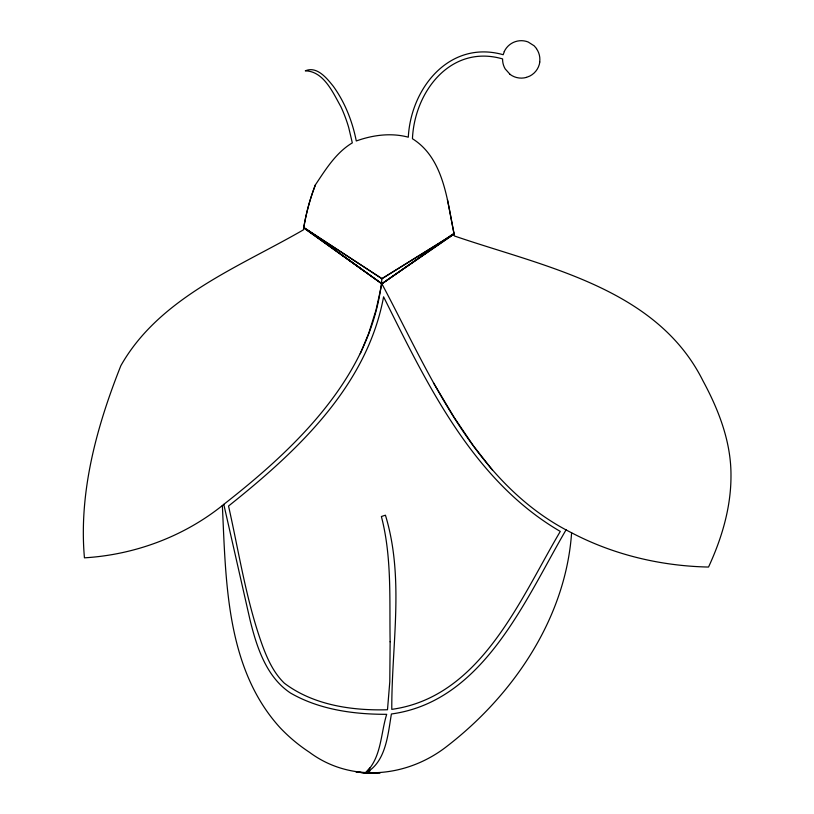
<?xml version="1.0" encoding="UTF-8"?>
<svg xmlns="http://www.w3.org/2000/svg" width="814" height="814" viewBox="0 0 814 814"><rect width="100%" height="100%" fill="white"/><g stroke="black" fill="none" stroke-linecap="round" stroke-linejoin="round"><path stroke-width="1.22" d="M303.795 227.452L381.929 278.673C372.263 374.827 297.212 446.774 225.224 503.235C185.572 535.958 135.633 554.731 84.442 557.834C78.582 492.104 96.785 426.251 120.859 365.679C159.412 297.415 238.858 267.165 303.408 229.853L303.795 227.452A215.507 215.507 0 0 1 315.425 184.829C325.702 169.404 336.009 152.615 352.32 142.877L348.697 127.513A147.436 147.436 0 0 0 340.873 106.685C332.977 92.725 323.83 71.225 305.301 70.828C317.022 65.771 326.963 78.388 333.435 86.457C345.044 102.605 352.452 121.53 356.278 140.975C372.832 135.012 391.107 132.58 408.302 137.19C410.887 87.729 449.827 39.662 503.184 54.711L504.304 51.587M307.906 230.413L381.878 283.781C430.179 374.633 473.768 483.75 571.601 532.783C565.699 618.05 513.339 695.003 447.13 746.153C407.519 777.339 351.109 783.282 309.473 752.289A165.211 165.211 0 0 1 280.026 727.645C225.854 668.121 225.966 580.942 222.354 505.423M303.602 228.653L303.703 227.951A215.741 215.741 0 0 1 315.425 184.829M453.825 233.72L453.958 233.292C447.212 200.437 443.834 158.343 412.444 138.726C414.529 91.321 451.007 43.966 502.594 58.923A18.641 18.641 0 0 0 505.189 68.905L510.103 74.389M360.287 353.734L368.732 333.282L376.007 310.073L381.878 283.781L452.96 233.994M566.117 529.761C525.203 599.684 483.557 701.383 391.402 713.99C387.902 734.472 386.019 762.535 365.313 773.117L355.932 771.825L365.313 773.035L369.994 770.848L366.249 772.598M370.228 767.643L365.313 773.035C381.532 758.139 380.565 733.892 386.691 714.316C353.785 714.417 319.271 709.676 290.425 692.979C266.32 676.902 256.817 647.303 250.173 620.543L223.779 504.334M304.1 227.93L381.929 278.673L453.734 234.005L454.446 235.989C543.721 266.677 656.572 287.576 703.001 380.891C718.772 410.042 731.196 442.124 730.982 475.732C731.053 507.468 721.774 538.471 708.526 567.053C661.08 566.045 613.705 554.894 571.601 532.783M381.929 278.673L454.1 234.076L453.958 233.292L453.693 234.147L381.878 283.781L303.703 227.951M526.495 77.371L529.873 76.028A18.732 18.732 0 0 0 539.824 62.006M365.313 773.117L379.955 773.158M304.161 228.032L381.878 283.781L454.1 234.076L447.425 199.593M342.836 255.616L362.362 269.699M536.558 48.575L534.126 45.788L528.133 41.992A18.732 18.732 0 0 0 504.253 51.567M492.246 469.871L473.361 445.746L454.212 417.49L433.465 382.804M536.446 48.647A18.641 18.641 0 0 1 539.692 61.996M526.485 77.381A18.732 18.732 0 0 1 510.052 74.389M390.13 641.768L389.794 681.776L387.495 709.747C351.963 710.785 313.339 705.138 284.351 683.2C273.758 672.985 267.572 659.36 262.525 645.767C246.164 600.569 239.072 552.747 228.541 506.033C296.662 451.699 366.9 386.508 383.587 296.825C427.024 383.862 472.731 480.453 560.286 531.43C520.156 599.145 480.901 696.977 391.788 709.36C391.524 644.8 404.66 578.255 385.429 515.201L381.39 516.514C392.002 557.305 389.397 600.03 390.13 641.768"/></g></svg>
